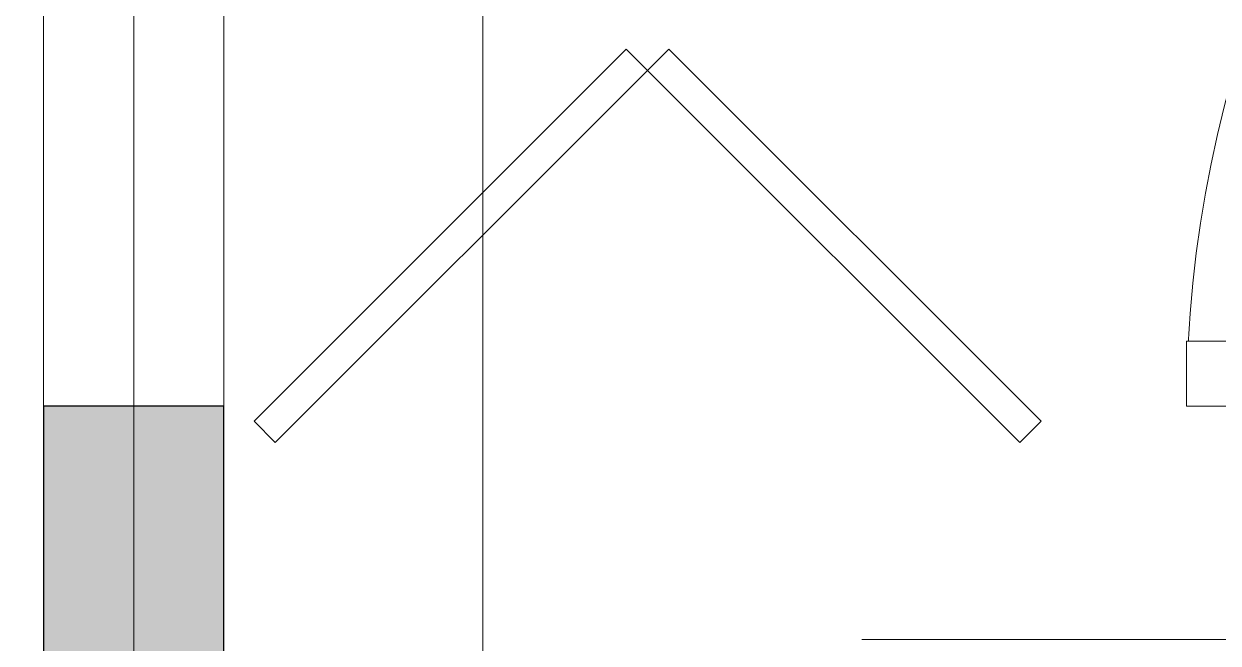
# Model space of a CAD drawing. Header units: metres. Extents: x -54 to 264, y -14 to 31.
# Drawn here: x 29.355 to 30.347, y 12.553 to 13.068 of the extents above; entities that cross this region are included whole.
import ezdxf

# ---------------------------------------------------------------- set-up
doc = ezdxf.new("R2010")
doc.units = ezdxf.units.M
doc.header["$LTSCALE"] = 0.001
doc.linetypes.add('CENTERX2', pattern=[101.60000000000001, 63.5, -12.7, 12.7, -12.7])
doc.linetypes.add('HIDDENX2', pattern=[19.049999999999997, 12.7, -6.35])
doc.layers.get('0').update_dxf_attribs({"lineweight": 13, "true_color": 0x000000})
for name, color, linetype, lineweight, true_color in [('Jach-Anotaciones-Hatch-Lum80%', 250, 'Continuous', 13, 0x333333), ('JACH-Anotaciones-Lineas-EJES', 7, 'CENTERX2', 9, 0x666666), ('JACH-Arq-Lineas-Proyeccion', 250, 'HIDDENX2', 13, 0x333333), ('JACH-Arq-Líneas-ProyeccionCerramientos', 7, 'HIDDENX2', 13, 0x000000), ('JACH-Arq-Muros01-Carga', 7, 'Continuous', 25, 0x000000), ('JACH-Arq-Puertas01-', 7, 'Continuous', 13, 0x404040)]:
    doc.layers.add(name, color=color, linetype=linetype, lineweight=lineweight, true_color=true_color)

# ---------------------------------------------------------------- blocks, each defined once
blk = doc.blocks.new('*U66')
at = {"lineweight": 0}
blk.add_arc((0.07499999999999236, 2.131495334843882e-14), 1.000000000000035, 270, 359.9999999999988, dxfattribs=at)
at = {"lineweight": 30}
blk.add_wipeout([(0.07500000000000995, -0.05399999999999894), (1.075000000000042, -0.05399999999999894), (1.075000000000042, 0), (0.07500000000000995, 0)], dxfattribs=at)
blk.add_lwpolyline([(0.07499999999998865, -0.05399999999999891), (1.075000000000035, -0.05399999999999891), (1.075000000000035, 0), (0.07499999999998863, -1.752070710736575e-16)], close=True)

msp = doc.modelspace()

# ---------------------------------------------------------------- hatches: boundary and pattern name
at = {"layer": 'Jach-Anotaciones-Hatch-Lum80%', "ltscale": 100}
h = msp.add_hatch(color=256, dxfattribs=at)
h.dxf.hatch_style = 1
h.paths.add_polyline_path([(31.47088188996157, 11), (31.47088188996157, 12.74999999999999), (31.32088188996157, 12.74999999999999), (31.32088188996157, 11.95), (29.52088188996157, 11.95), (29.52088188996157, 12.75), (29.37088188996157, 12.75), (29.37088188996157, 11.95), (26.46088188996156, 11.95), (26.46088188996156, 12.75), (26.16088188996157, 12.75), (26.16088188996157, 11), (26.46088188996156, 11), (26.46088188996156, 11.79999999999998), (29.37088188996158, 11.79999999999998), (29.37088188996158, 11), (29.52088188996157, 11), (29.52088188996157, 11.79999999999998), (31.32088188996157, 11.79999999999998), (31.32088188996157, 11)])
h = msp.add_hatch(color=256, dxfattribs=at)
h.dxf.hatch_style = 1
h.paths.add_polyline_path([(31.47088188996157, 11), (31.47088188996157, 12.74999999999999), (31.32088188996157, 12.74999999999999), (31.32088188996157, 11.95), (29.52088188996157, 11.95), (29.52088188996157, 12.75), (29.37088188996157, 12.75), (29.37088188996157, 11.95), (26.46088188996156, 11.95), (26.46088188996156, 12.75), (26.16088188996157, 12.75), (26.16088188996157, 11), (26.46088188996156, 11), (26.46088188996156, 11.79999999999998), (29.37088188996158, 11.79999999999998), (29.37088188996158, 11), (29.52088188996157, 11), (29.52088188996157, 11.79999999999998), (31.32088188996157, 11.79999999999998), (31.32088188996157, 11)])

# ---------------------------------------------------------------- linework, layer by layer
at = {"layer": 'JACH-Anotaciones-Lineas-EJES', "ltscale": 100}
for points in [[(29.44588188996158, -2.375000000000007), (29.44588188996158, 25.91526041742851)], [(29.73588188996153, -2.371583274732892), (29.73588188996153, 25.91867714269563)]]:
    msp.add_lwpolyline(points, dxfattribs=at)
at = {"layer": 'JACH-Arq-Lineas-Proyeccion', "ltscale": 100}
msp.add_lwpolyline([(31.32088188996157, 12.55600000000001), (29.52088188996157, 12.55600000000001)], dxfattribs=at)
at = {"layer": 'JACH-Arq-Líneas-ProyeccionCerramientos', "lineweight": 0, "ltscale": 100}
msp.add_lwpolyline([(29.37088188996158, 13.75), (29.52088188996157, 13.75), (29.52088188996157, 12.75), (29.37088188996158, 12.75)], close=True, dxfattribs=at)
at = {"layer": 'JACH-Arq-Puertas01-', "ltscale": 100}
for points in [[(29.54588188996158, 12.7375), (29.85524110673069, 13.04685921676911), (29.87291877626035, 13.02918154723943), (29.56355955949124, 12.71982233047032)], [(30.19995566255912, 12.7375), (29.89059644579001, 13.04685921676911), (29.87291877626035, 13.02918154723943), (30.18227799302946, 12.71982233047032)]]:
    msp.add_lwpolyline(points, close=True, dxfattribs=at)

# ---------------------------------------------------------------- next in the draw order: block references
at = {"layer": 'JACH-Arq-Puertas01-', "ltscale": 100, "rotation": 180}
msp.add_blockref('*U66', (31.39588188996156, 12.75), dxfattribs=at)

# ---------------------------------------------------------------- next in the draw order: linework, layer by layer
at = {"layer": 'JACH-Arq-Muros01-Carga', "color": 3, "ltscale": 100}
msp.add_lwpolyline([(31.47088188996157, 11), (31.47088188996157, 12.75), (31.32088188996157, 12.75), (31.32088188996157, 11.95), (29.52088188996157, 11.95), (29.52088188996157, 12.75), (29.37088188996157, 12.75), (29.37088188996157, 11.95), (26.46088188996156, 11.95), (26.46088188996156, 12.75), (26.16088188996157, 12.75), (26.16088188996157, 11), (26.46088188996156, 11), (26.46088188996156, 11.79999999999998), (29.37088188996158, 11.79999999999998), (29.37088188996158, 11), (29.52088188996157, 11), (29.52088188996157, 11.79999999999998), (31.32088188996157, 11.79999999999998), (31.32088188996157, 11)], close=True, dxfattribs=at)

doc.saveas('drawing.dxf')
